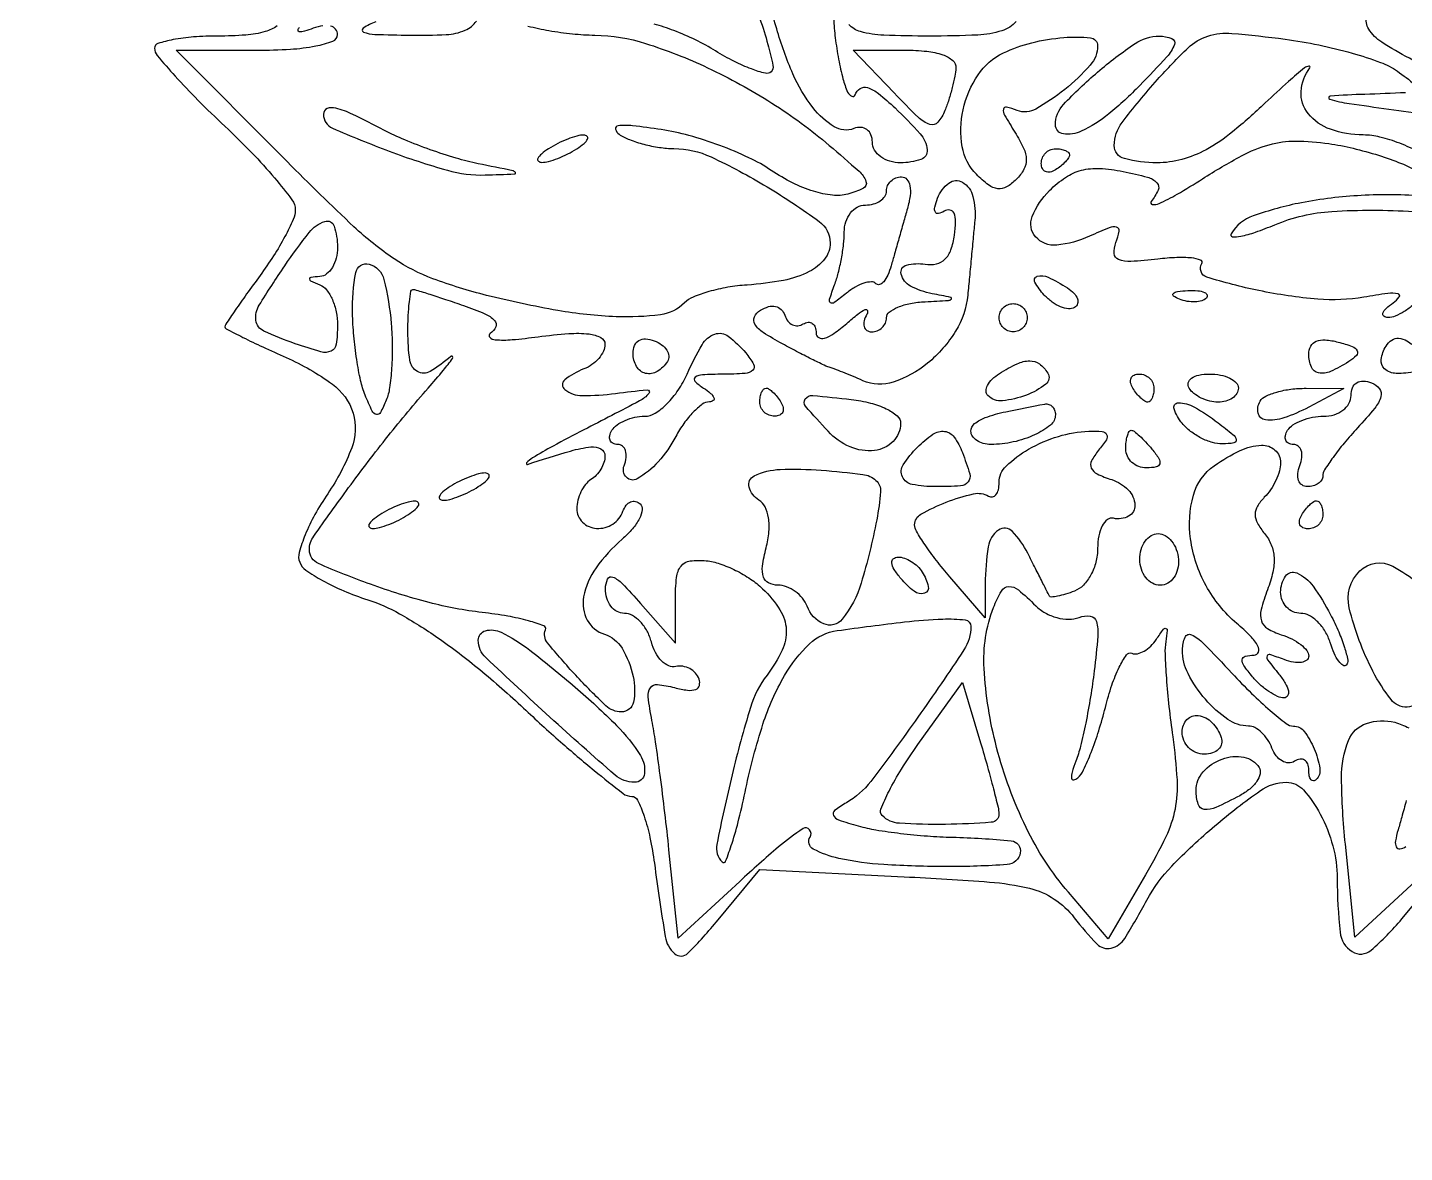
# Model space of a CAD drawing. Header units: inches. Extents: x -279 to 561, y -345 to 342.
# Drawn here: x -211.35 to -210.633, y -300.845 to -300.259 of the extents above; entities that cross this region are included whole.
import ezdxf

# ---------------------------------------------------------------- set-up
doc = ezdxf.new("R2010")
doc.units = ezdxf.units.IN
doc.header["$LTSCALE"] = 0.5
doc.header["$MEASUREMENT"] = 0

msp = doc.modelspace()

# ---------------------------------------------------------------- linework, layer by layer
for points in [[(-205.72684, -301.74723, -0.00001), (-206.54741, -301.74907, -0.000412)], [(-206.54191, -301.73765, -0.00001), (-205.72683, -301.73995, -0.41338)], [(-210.93035, -300.2546, 0.021787), (-210.92954, -300.26464, 0.015654), (-210.9278, -300.27575, 0.016119), (-210.92553, -300.28597, 0.045801), (-210.92308, -300.29283, 0.170776), (-210.92097, -300.295, 0.454473), (-210.91921, -300.29428, -0.174504), (-210.91658, -300.29095, -0.220967), (-210.91273, -300.29049, -0.090803), (-210.90701, -300.29358, -0.019273), (-210.89842, -300.30105, -0.023091), (-210.88537, -300.31449, -0.157272), (-210.88171, -300.32286, -0.349774), (-210.88495, -300.32787, -0.081476), (-210.89555, -300.32961, -0.071767), (-210.90115, -300.3288, -0.086919), (-210.9059, -300.32645, -0.100388), (-210.90907, -300.32296, -0.135114), (-210.9102, -300.31885, 0.095707), (-210.91094, -300.31503, 0.139773), (-210.91303, -300.31234, 0.145164), (-210.91615, -300.31121, 0.106251), (-210.91982, -300.31178, -0.234153), (-210.93014, -300.31082, -0.08984), (-210.94114, -300.30091, -0.061493), (-210.95156, -300.28337, -0.033992), (-210.96001, -300.25987, 0.018761), (-210.96402, -300.24753, 0.015872)], [(-211.22002, -300.25838, -0.084477), (-211.22618, -300.26132, -0.050514), (-211.23634, -300.26313, -0.018756), (-211.25087, -300.26368, 0.018053), (-211.26351, -300.26413, 0.029335), (-211.27416, -300.26553, 0.029427), (-211.28203, -300.26753, 0.326848), (-211.28384, -300.27, 0.177389), (-211.28244, -300.27382, 0.007988), (-211.27308, -300.28453, 0.012562), (-211.26124, -300.297, 0.008581), (-211.24721, -300.31059, -0.01254), (-211.23318, -300.32439, -0.017288), (-211.22134, -300.33751, -0.013975), (-211.21234, -300.34883, -0.162297), (-211.21058, -300.35412, -0.105096), (-211.21165, -300.35919, -0.018522), (-211.21596, -300.36797, -0.019348), (-211.22188, -300.37804, -0.016333), (-211.22889, -300.38822, 0.00341), (-211.23591, -300.39787, 0.005282), (-211.24183, -300.40631, 0.001856), (-211.24681, -300.41364, 0.149458), (-211.24721, -300.41494, 0.281037), (-211.24657, -300.41599, 0.002447), (-211.23784, -300.42043, 0.007505), (-211.22755, -300.4254, 0.004659), (-211.21533, -300.43094, -0.052733), (-211.19128, -300.44477, -0.163142), (-211.18053, -300.45982, -0.168167), (-211.1812, -300.47799, -0.056843), (-211.19367, -300.50177, 0.022945), (-211.20035, -300.51263, 0.029142), (-211.20543, -300.52324, 0.029667), (-211.20854, -300.53233, 0.160437), (-211.20829, -300.53747, 0.150509), (-211.20504, -300.54161, 0.025928), (-211.19646, -300.54693, 0.026197), (-211.18537, -300.5523, 0.020769), (-211.17289, -300.55695, -0.049717), (-211.1563, -300.56426, -0.023396), (-211.13643, -300.57673, -0.020736), (-211.1146, -300.5933, -0.015322), (-211.09182, -300.61333, 0.006781), (-211.07246, -300.63094, 0.010064), (-211.05499, -300.64579, 0.00561), (-211.04001, -300.65774, 0.167025), (-211.03549, -300.65929, -0.289006), (-211.03243, -300.66122, -0.029469), (-211.02906, -300.66952, -0.029624), (-211.02596, -300.68076, -0.019014), (-211.02366, -300.69409, 0.006464), (-211.01805, -300.73223, 0.172753), (-211.01319, -300.7411, 0.398315), (-211.00621, -300.74089, 0.023205), (-210.99054, -300.72359), (-210.96888, -300.6973), (-210.89375, -300.70111, -0.005489), (-210.84934, -300.70385, -0.040855), (-210.82846, -300.7071, -0.087415), (-210.81562, -300.71268, -0.082935), (-210.80519, -300.7224, 0.029273), (-210.7933, -300.73613, 0.26471), (-210.78596, -300.73825, 0.196172), (-210.7789, -300.73317, 0.016366), (-210.76733, -300.71328, -0.068529), (-210.75443, -300.69561, -0.02544), (-210.7319, -300.67453, -0.021542), (-210.70829, -300.65627, -0.155028), (-210.69474, -300.65197, -0.212278), (-210.68587, -300.65591, -0.062016), (-210.67711, -300.66845, -0.056159), (-210.67058, -300.68506, -0.064538), (-210.66832, -300.70194, 0.025049), (-210.6668, -300.73, 0.230511), (-210.66053, -300.74006, 0.329006), (-210.65067, -300.73931, 0.040965), (-210.63466, -300.72306), (-210.61349, -300.6977)], [(-211.08949, -300.25844, 0.018236), (-211.07853, -300.26077, 0.017863), (-211.06634, -300.26246, 0.020753), (-211.05465, -300.26316, -0.072132), (-211.02834, -300.26748, -0.033241), (-210.99595, -300.28015, -0.031608), (-210.96253, -300.29853, -0.03436), (-210.93266, -300.32052, -0.006436), (-210.91718, -300.334, -0.120136), (-210.91354, -300.33929, -0.384108), (-210.91492, -300.34284, -0.052947), (-210.92301, -300.3459, -0.092008), (-210.93101, -300.34648, -0.047254), (-210.94089, -300.34442, -0.041349), (-210.95177, -300.34004, -0.031842), (-210.96282, -300.33359, 0.038288), (-210.9745, -300.32695, 0.021037), (-210.98967, -300.32058, 0.02086), (-211.0057, -300.31538, 0.03119), (-211.02009, -300.31232, 0.008384), (-211.03507, -300.31035, 0.05598), (-211.04258, -300.31034, 0.441092), (-211.04386, -300.31209, 0.198176), (-211.04207, -300.31474, 0.055775), (-211.03661, -300.31756, 0.027481), (-211.02916, -300.31994, 0.026871), (-211.02106, -300.32159, 0.035232), (-211.01354, -300.32217, -0.10838), (-210.99417, -300.32655, -0.026288), (-210.96505, -300.34211, -0.021277), (-210.93789, -300.36013, -0.239647), (-210.93219, -300.37131, -0.16848), (-210.93508, -300.37969, -0.109414), (-210.94309, -300.38625, -0.070864), (-210.95649, -300.3908, -0.029802), (-210.97543, -300.3932, 0.025855), (-210.98553, -300.3944, 0.027217), (-210.99529, -300.39662, 0.028204), (-211.00343, -300.39946, 0.098771), (-211.00803, -300.40253, -0.165888), (-211.02053, -300.40867, -0.041571), (-211.04355, -300.4097, -0.03387), (-211.07397, -300.40646, -0.018081), (-211.11097, -300.39858, -0.027289), (-211.13896, -300.3899, -0.058813), (-211.15903, -300.37964, -0.041445), (-211.1801, -300.36284, -0.008111), (-211.21487, -300.32898), (-211.27251, -300.271), (-211.23055, -300.271, 0.014923), (-211.21312, -300.27048, 0.032828), (-211.19991, -300.26882, 0.04152), (-211.19097, -300.2663, 0.313137), (-211.1886, -300.26289, 0.1744), (-211.1896, -300.26011, 0.157723), (-211.19218, -300.25846, 0.104032)], [(-211.19622, -300.25827, 0.051591), (-211.2012, -300.25962, -0.020255), (-211.20574, -300.26115, -0.094399), (-211.20848, -300.26142, -0.441534), (-211.20914, -300.26055, -0.151633), (-211.20831, -300.25897, 0.366901)], [(-211.16867, -300.2562, 0.043754), (-211.17522, -300.25953, 0.615815), (-211.17503, -300.26155, 0.085733), (-211.16914, -300.26278, 0.005129), (-211.15093, -300.26321, 0.015505), (-211.13201, -300.26288, 0.086667), (-211.12216, -300.26067, 0.149661), (-211.11632, -300.25584, 0.078999)], [(-210.9688, -300.25468, -0.018919), (-210.96461, -300.26799, -0.014031), (-210.96195, -300.2789, -0.254407), (-210.96294, -300.28222, -0.264145), (-210.96593, -300.28305, -0.027623), (-210.97316, -300.28079, -0.028509), (-210.98205, -300.27687, -0.018861), (-210.99179, -300.27142, 0.023427), (-211.00231, -300.26567, 0.022106), (-211.01351, -300.26081, 0.02269), (-211.02381, -300.25739, 0.068302)], [(-210.83531, -300.256, -0.13251), (-210.84282, -300.26089, -0.067976), (-210.85537, -300.26314, -0.010544), (-210.88066, -300.26368, -0.009637), (-210.90427, -300.26322, -0.05782), (-210.91639, -300.26134, -0.142757), (-210.92251, -300.25756, -0.185597)], [(-210.62557, -300.32411, 0.031168), (-210.63574, -300.31945, 0.031742), (-210.64602, -300.31621, 0.058252), (-210.65472, -300.31512, -0.081159), (-210.67182, -300.31218, -0.142596), (-210.68344, -300.30396, -0.185367), (-210.68707, -300.29246, -0.147487), (-210.68252, -300.28016, 0.65757), (-210.68301, -300.2793, 0.140819), (-210.68534, -300.28025, 0.01715), (-210.69366, -300.2873, 0.005285), (-210.70571, -300.29848, -0.018311), (-210.72276, -300.31347, -0.045187), (-210.73654, -300.3228, -0.06007), (-210.74911, -300.32788, -0.066187), (-210.76212, -300.32961, -0.063449), (-210.77907, -300.32745, -0.343572), (-210.78435, -300.32058, -0.163164), (-210.78026, -300.30864, -0.018573), (-210.76184, -300.28634, -0.019267), (-210.74589, -300.26977, -0.115332), (-210.73566, -300.26368, -0.09801), (-210.72306, -300.26228, -0.012007), (-210.69535, -300.26528, -0.018341), (-210.67786, -300.26826, -0.018213), (-210.66059, -300.27252, -0.018405), (-210.64579, -300.27734, -0.064883), (-210.63694, -300.28196, -0.020592), (-210.62796, -300.28883, -0.493628)], [(-210.63271, -300.29316, -0.004045), (-210.65398, -300.29398, 0.010978), (-210.67198, -300.29492, 0.826258), (-210.67217, -300.29651, 0.041689), (-210.66207, -300.29879, 0.001353), (-210.62081, -300.30442, -0.058035)], [(-210.62862, -300.40346, -0.039337), (-210.63336, -300.40696, -0.042017), (-210.63805, -300.40936, -0.101137), (-210.64186, -300.41009, -0.155876), (-210.64398, -300.40938, -0.332352), (-210.64446, -300.40781, -0.124655), (-210.64283, -300.40539, -0.033004), (-210.63913, -300.40249, 0.085605), (-210.63596, -300.39942, 0.550033), (-210.63662, -300.39774, 0.082108), (-210.64194, -300.3976, 0.008356), (-210.65445, -300.39954, -0.063885), (-210.67839, -300.40057, -0.029875), (-210.70916, -300.39609, -0.025042), (-210.73616, -300.38908, -0.489282), (-210.73877, -300.38208, 0.474544), (-210.73941, -300.38022, 0.062139), (-210.74411, -300.37913, 0.037093), (-210.75182, -300.37891, 0.017938), (-210.76167, -300.3797, -0.013445), (-210.77573, -300.38096, -0.109321), (-210.78207, -300.37996, -0.292132), (-210.78436, -300.37683, -0.107208), (-210.78349, -300.37116, 0.043308), (-210.78177, -300.36518, 0.401059), (-210.78309, -300.36312, 0.157338), (-210.78692, -300.3634, 0.010424), (-210.79719, -300.36783, -0.082208), (-210.81428, -300.37244, -0.242257), (-210.82527, -300.3681, -0.285544), (-210.82701, -300.35752, -0.098402), (-210.81802, -300.34406, -0.048907), (-210.80964, -300.33719, -0.084014), (-210.80143, -300.3335, -0.077295), (-210.79198, -300.33255, -0.035888), (-210.77972, -300.3341, -0.015412), (-210.76696, -300.33706, -0.141472), (-210.76213, -300.33996, -0.301133), (-210.76149, -300.34381, -0.068191), (-210.76517, -300.34973, 0.588233), (-210.76458, -300.35125, 0.138917), (-210.76104, -300.35076, 0.028006), (-210.7516, -300.34595, 0.009419), (-210.73839, -300.33791, -0.017329), (-210.71811, -300.32601, -0.056088), (-210.70365, -300.32018, -0.068663), (-210.68991, -300.31831, -0.036061), (-210.67267, -300.3196, -0.021797), (-210.66004, -300.32203, -0.017904), (-210.6468, -300.32569, -0.018271), (-210.63487, -300.32994, -0.04486), (-210.62657, -300.33414, 0.013111)], [(-210.62272, -300.34694, 0.030474), (-210.65575, -300.3466, 0.035354), (-210.68694, -300.35039, 0.037054), (-210.71202, -300.35722, 0.170972), (-210.72355, -300.36652, 0.551655), (-210.72281, -300.36804, 0.077768), (-210.71852, -300.36784, 0.033924), (-210.71079, -300.36569, 0.014404), (-210.70075, -300.36184, -0.083509), (-210.67103, -300.3549, -0.032308), (-210.6286, -300.35499, -0.026018)], [(-210.62729, -300.70325), (-210.65908, -300.73256), (-210.66404, -300.68419, -0.021889), (-210.66605, -300.64973, -0.100278), (-210.66238, -300.63014, -0.21657), (-210.65308, -300.62132, -0.148132), (-210.63832, -300.62075, -0.062442), (-210.63107, -300.62365, -0.162097)], [(-210.63236, -300.66137, -0.002542), (-210.63471, -300.67008, -0.005632), (-210.6366, -300.6767, 0.028407), (-210.63797, -300.68246, 0.153006), (-210.63756, -300.68562, 0.336289), (-210.63574, -300.68659, 0.099287), (-210.63259, -300.68542, 0.099811)]]:
    msp.add_lwpolyline(points, format="xyb")
for points in [[(-210.61924, -300.25085, 0.039006), (-210.61872, -300.25531, 0.015565), (-210.61735, -300.26131, 0.015292), (-210.61546, -300.26771, 0.018615), (-210.61329, -300.27357, -0.025357), (-210.61045, -300.28157, -0.473009), (-210.61176, -300.28351, -0.139169), (-210.61581, -300.28276, -0.004516), (-210.63073, -300.27522, -0.024391), (-210.64509, -300.26688, -0.108113), (-210.65191, -300.25999, -0.21166), (-210.65289, -300.25344, -0.129796), (-210.6489, -300.24658, -0.141954), (-210.64125, -300.24237, -0.091374), (-210.63107, -300.24197, -0.10581), (-210.62254, -300.24512, -0.246828)], [(-210.79298, -300.2687, -0.183189), (-210.79678, -300.27872, -0.041983), (-210.81012, -300.29146, -0.04125), (-210.82519, -300.30167, -0.223552), (-210.83478, -300.30238, 0.032352), (-210.84048, -300.3006, 0.452376), (-210.84204, -300.3017, 0.159836), (-210.84138, -300.3048, 0.008199), (-210.83602, -300.31371, -0.030257), (-210.83152, -300.32199, -0.102824), (-210.83012, -300.32793, -0.13485), (-210.83136, -300.333, -0.069269), (-210.83534, -300.33827, -0.064557), (-210.84042, -300.34219, -0.165403), (-210.84491, -300.34309, -0.130713), (-210.84973, -300.34113, -0.034349), (-210.85607, -300.3356, -0.156169), (-210.86347, -300.32122, -0.09629), (-210.86297, -300.30204, -0.093128), (-210.8552, -300.28387, -0.133549), (-210.84206, -300.27245, -0.051783), (-210.82729, -300.26712, -0.041721), (-210.81061, -300.26443, -0.043035), (-210.79674, -300.26456, -0.386448)], [(-210.771, -300.28932, -0.029078), (-210.78715, -300.30414, -0.061946), (-210.80147, -300.31315, -0.14342), (-210.81083, -300.31458, -0.375911), (-210.81496, -300.30987, -0.191996), (-210.81071, -300.29921, -0.026326), (-210.79302, -300.28241, -0.027953), (-210.7735, -300.26755, -0.149853), (-210.76087, -300.26368, -0.094719), (-210.75441, -300.26491, -0.413811), (-210.75302, -300.26813, -0.091791), (-210.75697, -300.27444, -0.006816)], [(-210.86676, -300.28016, -0.034321), (-210.86731, -300.28459, -0.014205), (-210.86864, -300.29048, -0.013976), (-210.87043, -300.29673, -0.017504), (-210.87245, -300.30242, -0.083711), (-210.87614, -300.30854, -0.307519), (-210.88029, -300.30966, -0.109439), (-210.88627, -300.30599, -0.009509), (-210.89894, -300.29326), (-210.92027, -300.271), (-210.89326, -300.271, -0.025241), (-210.88187, -300.27158, -0.058019), (-210.87351, -300.27342, -0.093016), (-210.8684, -300.27633, -0.234991)], [(-211.19592, -300.30433, 0.298365), (-211.19116, -300.3116, 0.01302), (-211.16164, -300.32356, 0.020574), (-211.13144, -300.3335, 0.077055), (-211.11167, -300.33593, 0.001394), (-211.09643, -300.33542, 0.576962), (-211.09602, -300.33466, 0.205156), (-211.09734, -300.33374, 0.000822), (-211.11534, -300.33008, -0.022467), (-211.12685, -300.32721, -0.013253), (-211.14033, -300.32281, -0.013245), (-211.15359, -300.31769, -0.022043), (-211.16442, -300.31261, 0.007879), (-211.18071, -300.30439, 0.048692), (-211.18949, -300.30114, 0.16275), (-211.19398, -300.30143, 0.304529)], [(-211.0787, -300.32229, 0.027796), (-211.08247, -300.32503, 0.102785), (-211.08431, -300.3273, 0.335455), (-211.08407, -300.32872, 0.190341), (-211.08237, -300.32939, 0.067616), (-211.0788, -300.3289, 0.024967), (-211.07397, -300.3273, 0.024204), (-211.0688, -300.325, 0.026766), (-211.06405, -300.32229, 0.027796), (-211.06029, -300.31954, 0.102785), (-211.05844, -300.31727, 0.335455), (-211.05869, -300.31586, 0.190341), (-211.06039, -300.31518, 0.067616), (-211.06396, -300.31567, 0.024967), (-211.06879, -300.31727, 0.024204), (-211.07396, -300.31957, 0.026766)], [(-210.80763, -300.32552, -0.151918), (-210.80811, -300.32706, -0.038439), (-210.80978, -300.32913, -0.035638), (-210.81215, -300.3313, -0.029505), (-210.81496, -300.33327, -0.082592), (-210.81776, -300.33442, -0.161196), (-210.82013, -300.33419, -0.182303), (-210.82171, -300.33264, -0.108972), (-210.82229, -300.33004, -0.093332), (-210.82173, -300.32708, -0.09642), (-210.82013, -300.32456, -0.099167), (-210.81775, -300.32288, -0.105053), (-210.81496, -300.32229, -0.042167), (-210.81215, -300.32252, -0.061769), (-210.80978, -300.32323, -0.081139), (-210.80818, -300.32428, -0.210953)], [(-210.89197, -300.35342, 0.000429), (-210.89406, -300.36071, 0.000293), (-210.89642, -300.36899, 0.000295), (-210.89869, -300.37698, 0.000596), (-210.90046, -300.38328, -0.035489), (-210.9022, -300.38812, -0.073427), (-210.90433, -300.3915, -0.136171), (-210.90648, -300.39295, -0.283854), (-210.90836, -300.3925, 0.209117), (-210.91076, -300.39156, 0.06816), (-210.91459, -300.39224, 0.054286), (-210.91913, -300.39427, 0.038396), (-210.92372, -300.39744, -0.01042), (-210.93006, -300.40237, -0.323567), (-210.93194, -300.4024, -0.330167), (-210.93253, -300.40063, -0.010639), (-210.92989, -300.39312, 0.027598), (-210.92796, -300.38696, 0.016827), (-210.92633, -300.37951, 0.016846), (-210.92522, -300.372, 0.028475), (-210.92485, -300.36564, -0.076657), (-210.92403, -300.36027, -0.089645), (-210.92162, -300.35572, -0.100761), (-210.91805, -300.35267, -0.127041), (-210.91386, -300.35159, 0.064853), (-210.90966, -300.35104, 0.082425), (-210.9061, -300.34944, 0.098894), (-210.90372, -300.34706, 0.148195), (-210.90287, -300.34426, -0.105903), (-210.90228, -300.34147, -0.09931), (-210.90058, -300.33909, -0.096189), (-210.89804, -300.3375, -0.092573), (-210.89505, -300.33694, -0.219762), (-210.89231, -300.33821, -0.13091), (-210.89073, -300.34152, -0.079156), (-210.89058, -300.34676, -0.037205)], [(-210.85692, -300.35966, 0.000038), (-210.8577, -300.3679, 0.000019), (-210.85868, -300.3783, 0.000019), (-210.85969, -300.38904, 0.000029), (-210.86058, -300.39844, -0.115395), (-210.86688, -300.4172, -0.083323), (-210.88147, -300.43385, -0.091023), (-210.89936, -300.44369, -0.185697), (-210.91512, -300.44297, 0.00395), (-210.92052, -300.44066, 0.004674), (-210.92566, -300.43856, 0.004094), (-210.93002, -300.43687, 0.029405), (-210.93218, -300.43619, -0.051076), (-210.93453, -300.43535, -0.003372), (-210.94099, -300.43218, -0.004853), (-210.94865, -300.42828, -0.003606), (-210.95704, -300.42382, -0.019176), (-210.96699, -300.41793, -0.105413), (-210.97139, -300.41356, -0.263312), (-210.97163, -300.40983, -0.142346), (-210.96846, -300.40632, -0.06744), (-210.96428, -300.40446, -0.122871), (-210.96057, -300.40431, -0.147545), (-210.95768, -300.40588, -0.115075), (-210.9558, -300.40895, 0.086233), (-210.95418, -300.41194, 0.116487), (-210.95179, -300.41386, 0.129238), (-210.94898, -300.41438, 0.120726), (-210.94621, -300.41348, -0.111532), (-210.94366, -300.4126, -0.183584), (-210.94147, -300.41316, -0.159152), (-210.94001, -300.41514, -0.080804), (-210.93951, -300.41823, 0.266275), (-210.93815, -300.42059, 0.212586), (-210.93519, -300.42092, 0.078871), (-210.9302, -300.41842, 0.024297), (-210.92359, -300.41317, -0.013734), (-210.91776, -300.40833, -0.059687), (-210.91393, -300.406, -0.458447), (-210.9128, -300.40652, -0.204561), (-210.91304, -300.40837, 0.064701), (-210.91452, -300.41188, 0.132611), (-210.91454, -300.41484, 0.185797), (-210.91314, -300.41678, 0.145845), (-210.91063, -300.41753, 0.093332), (-210.90767, -300.41697, 0.09642), (-210.90515, -300.41537, 0.099167), (-210.90347, -300.413, 0.105053), (-210.90287, -300.4102, -0.233768), (-210.90145, -300.40732, -0.065198), (-210.89696, -300.40473, -0.051217), (-210.89044, -300.40279, -0.034421), (-210.88273, -300.40188, 0.002047), (-210.87063, -300.40123, 0.200802), (-210.86912, -300.40049, 0.574721), (-210.8694, -300.39964, 0.00362), (-210.87906, -300.3977, -0.072929), (-210.89034, -300.39377, -0.216881), (-210.89525, -300.38747, -0.409594), (-210.89245, -300.38282, -0.104674), (-210.88273, -300.38241, 0.097554), (-210.87693, -300.38224, 0.140587), (-210.87245, -300.37979, 0.112884), (-210.86931, -300.37483, 0.049859), (-210.86746, -300.36726, 0.029162), (-210.86687, -300.36017, 0.108982), (-210.86773, -300.3558, 0.259739), (-210.86984, -300.35419, 0.176196), (-210.87287, -300.35482, -0.082332), (-210.87582, -300.35603, -0.347063), (-210.87744, -300.35527, -0.17691), (-210.87772, -300.3527, -0.031404), (-210.87625, -300.348, -0.136809), (-210.87041, -300.34013, -0.310253), (-210.86336, -300.33971, -0.198103), (-210.85787, -300.34714, -0.085232)], [(-211.1886, -300.37357, -0.060192), (-211.18928, -300.37922, -0.075361), (-211.19129, -300.38409, -0.090607), (-211.19426, -300.38746, -0.152397), (-211.19776, -300.3888, 0.011437), (-211.20254, -300.38921, 0.382689), (-211.20325, -300.39, 0.295955), (-211.20259, -300.39102, 0.009076), (-211.19776, -300.39307, -0.134381), (-211.19425, -300.39575, -0.060588), (-211.19129, -300.40077, -0.053718), (-211.18928, -300.40719, -0.049094), (-211.1886, -300.41409, -0.033256), (-211.18926, -300.42405, -0.261646), (-211.19194, -300.42761, -0.174647), (-211.19724, -300.42798, -0.014501), (-211.21058, -300.42376, -0.024248), (-211.22691, -300.41716, -0.256309), (-211.23104, -300.41157, -0.174113), (-211.22936, -300.40368, -0.010734), (-211.21607, -300.38323, -0.017913), (-211.20331, -300.36585, -0.141762), (-211.19526, -300.36011, -0.420961), (-211.19035, -300.36254, -0.078956)], [(-211.16064, -300.41337, -0.018969), (-211.16011, -300.42485, -0.018391), (-211.16045, -300.43646, -0.018658), (-211.1615, -300.44663, -0.062194), (-211.16325, -300.4531, -0.022464), (-211.16627, -300.4596, -0.343953), (-211.16838, -300.46057, -0.228313), (-211.17056, -300.4588, -0.012445), (-211.17422, -300.4505, -0.043783), (-211.17657, -300.44295, -0.015812), (-211.17862, -300.4319, -0.015543), (-211.18012, -300.41959, -0.01784), (-211.18076, -300.40776, -0.048691), (-211.17909, -300.38669, -0.442516), (-211.17215, -300.38232, -0.270564), (-211.16443, -300.39028, -0.039595)], [(-210.80868, -300.39474, -0.055855), (-210.80533, -300.39743, -0.10922), (-210.80351, -300.40031, -0.166991), (-210.80346, -300.40289, -0.179665), (-210.80502, -300.40485, -0.162263), (-210.80812, -300.40556, -0.072431), (-210.81223, -300.40454, -0.060595), (-210.81666, -300.40207, -0.048917), (-210.82074, -300.39844, -0.057917), (-210.82565, -300.39172, -0.479348), (-210.82444, -300.38867, -0.189502), (-210.8188, -300.38911, -0.028298)], [(-211.12305, -300.40384, -0.01722), (-211.11195, -300.40814, -0.101659), (-211.10685, -300.41168, -0.299647), (-211.10624, -300.41502, -0.150657), (-211.10914, -300.41844, 0.476548), (-211.10935, -300.42038, 0.183292), (-211.10649, -300.4217, 0.03861), (-211.09766, -300.42162, 0.011394), (-211.0842, -300.42014, -0.013979), (-211.0682, -300.41848, -0.047182), (-211.0577, -300.41867, -0.091186), (-211.05156, -300.42053, -0.280596), (-211.0494, -300.42409, -0.11217), (-211.05021, -300.42767, -0.06605), (-211.05263, -300.43137, -0.0609), (-211.05619, -300.43461, -0.062697), (-211.06039, -300.43686, 0.077587), (-211.07035, -300.44258, 0.485483), (-211.07031, -300.44763, 0.165854), (-211.06123, -300.45073, 0.03308), (-211.0439, -300.44959, -0.010545), (-211.02745, -300.44775, -0.675078), (-211.02648, -300.44964, -0.093616), (-211.03137, -300.4535, -0.00176), (-211.06039, -300.46859, 0.004653), (-211.07636, -300.47701, 0.013661), (-211.08713, -300.4832, 0.071251), (-211.0902, -300.48574, 0.768023), (-211.08969, -300.48652, -0.005685), (-211.06729, -300.47958, -0.045434), (-211.0567, -300.47746, -0.156181), (-211.05154, -300.47851, -0.270995), (-211.0494, -300.48218, -0.081302), (-211.04994, -300.48548, -0.05344), (-211.05155, -300.48898, -0.052352), (-211.05392, -300.49215, -0.067591), (-211.05673, -300.49445, 0.08825), (-211.05953, -300.49696, 0.053305), (-211.0619, -300.50075, 0.051278), (-211.06351, -300.50516, 0.061875), (-211.06405, -300.50954, 0.202234), (-211.06107, -300.51661, 0.180539), (-211.05374, -300.51985, 0.158943), (-211.04534, -300.51764, 0.165343), (-211.04002, -300.51094, -0.076462), (-211.03835, -300.50783, -0.130133), (-211.03604, -300.50603, -0.159157), (-211.03348, -300.5058, -0.131588), (-211.03105, -300.50709, -0.245801), (-211.02999, -300.51009, -0.082415), (-211.03144, -300.51466, -0.059403), (-211.03505, -300.52004, -0.037264), (-211.0404, -300.52541, 0.059398), (-211.05405, -300.54037, 0.109255), (-211.06049, -300.55546, 0.170906), (-211.05863, -300.56753, 0.195456), (-211.04971, -300.57494, -0.183348), (-211.04052, -300.58222, -0.080429), (-211.03471, -300.59687, -0.103799), (-211.03457, -300.61023, -0.357731), (-211.0408, -300.61534, -0.191187), (-211.0489, -300.61212, -0.017124), (-211.0646, -300.59628, -0.015005), (-211.07933, -300.57937, -0.277047), (-211.08033, -300.57262, 0.425727), (-211.08125, -300.57049, 0.021973), (-211.08917, -300.56794, 0.023873), (-211.10001, -300.56552, 0.013643), (-211.11329, -300.56359, -0.034194), (-211.14092, -300.5584, -0.023455), (-211.17139, -300.54894, -0.01527), (-211.19854, -300.53815, -0.298917), (-211.20325, -300.53097, -0.154929), (-211.201, -300.52389, -0.004714), (-211.1828, -300.49863, -0.009868), (-211.16224, -300.47176, -0.01116), (-211.14143, -300.44683, 0.005092), (-211.13345, -300.4375, 0.019169), (-211.12873, -300.43141, 0.34131), (-211.12877, -300.43042, 0.419353), (-211.12964, -300.43035, -0.043347), (-211.14046, -300.43816, -0.271498), (-211.14701, -300.43822, -0.2327), (-211.15097, -300.43234, -0.033755), (-211.15197, -300.41753, -0.010974), (-211.15178, -300.4091, -0.018127), (-211.15121, -300.402, -0.01245), (-211.15042, -300.39641, -0.366332), (-211.1494, -300.39555, -0.073962), (-211.14761, -300.39581, -0.002372), (-211.1406, -300.39798, -0.004532), (-211.13235, -300.40066, -0.003126)], [(-210.73635, -300.39997, -0.126455), (-210.73875, -300.40139, -0.060344), (-210.74231, -300.40197, -0.05415), (-210.74639, -300.4017, -0.051402), (-210.7504, -300.40055, -0.054073), (-210.75345, -300.39893, -0.470617), (-210.75358, -300.39759, -0.168741), (-210.75144, -300.39656, -0.018894), (-210.74597, -300.39613, -0.028489), (-210.74087, -300.39621, -0.077125), (-210.73735, -300.39702, -0.208169), (-210.73602, -300.39837, -0.296942)], [(-210.82961, -300.4102, -0.099038), (-210.83017, -300.413, -0.097945), (-210.83176, -300.41537, -0.097945), (-210.83414, -300.41697, -0.099038), (-210.83694, -300.41753, -0.099038), (-210.83973, -300.41697, -0.097945), (-210.84211, -300.41537, -0.097945), (-210.8437, -300.413, -0.099038), (-210.84426, -300.4102, -0.099038), (-210.8437, -300.4074, -0.097945), (-210.84211, -300.40503, -0.097945), (-210.83973, -300.40343, -0.099038), (-210.83694, -300.40287, -0.099038), (-210.83414, -300.40343, -0.097945), (-210.83176, -300.40503, -0.097945), (-210.83017, -300.4074, -0.099038)], [(-210.97614, -300.42852, -0.043559), (-210.97202, -300.43446, -0.348035), (-210.97249, -300.43753, -0.173942), (-210.97646, -300.43923, -0.013874), (-210.98806, -300.43962, 0.01104), (-210.99869, -300.43991, 0.144203), (-211.00238, -300.4412, 0.467227), (-211.00254, -300.44331, 0.049329), (-210.99812, -300.44683, -0.0308), (-210.99439, -300.44958, -0.118452), (-210.99268, -300.45188, -0.341961), (-210.99307, -300.45336, -0.161621), (-210.99505, -300.45405, 0.155808), (-210.99874, -300.45528, 0.04196), (-211.00346, -300.45939, 0.03826), (-211.00831, -300.46522, 0.031577), (-211.01256, -300.47209, -0.058545), (-211.02169, -300.48519, -0.0835), (-211.0327, -300.49407, -0.344196), (-211.03826, -300.49323, -0.288498), (-211.03946, -300.48721, 0.059261), (-211.03838, -300.48297, 0.104786), (-211.03867, -300.47939, 0.149566), (-211.04022, -300.47704, 0.173963), (-211.04274, -300.47614, -0.113538), (-211.04524, -300.47556, -0.184509), (-211.04672, -300.47398, -0.157566), (-211.0469, -300.47161, -0.079467), (-211.04574, -300.46881, -0.100626), (-211.0431, -300.466, -0.052122), (-211.03889, -300.46364, -0.048824), (-211.03387, -300.46203, -0.053208), (-211.02878, -300.46148, 0.140509), (-211.02331, -300.45992, 0.055783), (-211.01714, -300.45503, 0.049396), (-211.01126, -300.44791, 0.043871), (-211.00662, -300.43951, -0.027701), (-210.99883, -300.42425, -0.176101), (-210.99225, -300.41877, -0.253955), (-210.9852, -300.41984, -0.057394)], [(-211.01691, -300.43295, -0.117169), (-211.02217, -300.43819, -0.198008), (-211.02822, -300.43917, -0.21), (-211.03295, -300.43561, -0.128597), (-211.03475, -300.42875, -0.094172), (-211.03397, -300.42466, -0.165347), (-211.03177, -300.42206, -0.151817), (-211.02828, -300.42121, -0.076022), (-211.0238, -300.42219, -0.064087), (-211.01991, -300.42428, -0.094924), (-211.01726, -300.42708, -0.122111), (-211.01623, -300.43012, -0.160704)], [(-210.66232, -300.43308, -0.035799), (-210.67176, -300.43816, -0.152827), (-210.67804, -300.43891, -0.253517), (-210.68175, -300.4359, -0.098536), (-210.68309, -300.4292, -0.122534), (-210.68205, -300.42503, -0.174563), (-210.67925, -300.42249, -0.118851), (-210.67452, -300.42175, -0.043627), (-210.66781, -300.42289, -0.021889), (-210.66049, -300.42515, -0.185328), (-210.65793, -300.42736, -0.331312), (-210.65829, -300.42986, -0.055202)], [(-210.62757, -300.43832, -0.052863), (-210.63756, -300.43919, -0.176393), (-210.6436, -300.43687, -0.255493), (-210.64542, -300.43195, -0.102076), (-210.64287, -300.42498, -0.104642), (-210.63986, -300.42183, -0.171997), (-210.63634, -300.4209, -0.116848), (-210.63198, -300.42231, -0.03643), (-210.62635, -300.42633, -0.013835), (-210.61977, -300.43209, -0.235521), (-210.61879, -300.4347, -0.307156), (-210.62038, -300.4366, -0.021049)], [(-210.81895, -300.43898, -0.382102), (-210.81999, -300.44481, -0.075817), (-210.83005, -300.45048, -0.064249), (-210.84253, -300.45344, -0.226378), (-210.8501, -300.45077, -0.20382), (-210.85104, -300.44842, -0.116413), (-210.85027, -300.44542, -0.081383), (-210.84783, -300.44218, -0.049949), (-210.84405, -300.43922, -0.030478), (-210.83484, -300.43415, -0.108531), (-210.82832, -300.43265, -0.162391), (-210.82328, -300.43428, -0.096017)], [(-210.76368, -300.44683, -0.042167), (-210.76391, -300.44964, -0.061769), (-210.76462, -300.45201, -0.081139), (-210.76567, -300.45361, -0.210953), (-210.76691, -300.45416, -0.151918), (-210.76845, -300.45368, -0.038439), (-210.77052, -300.45201, -0.035638), (-210.77269, -300.44964, -0.029505), (-210.77466, -300.44683, -0.082592), (-210.77581, -300.44403, -0.161196), (-210.77558, -300.44166, -0.182303), (-210.77403, -300.44008, -0.108972), (-210.77143, -300.43951, -0.093332), (-210.76847, -300.44006, -0.09642), (-210.76595, -300.44166, -0.099167), (-210.76427, -300.44404, -0.105053)], [(-210.71972, -300.44683, -0.142666), (-210.72053, -300.44963, -0.09965), (-210.72282, -300.45201, -0.08433), (-210.72624, -300.45361, -0.067639), (-210.73027, -300.45416, -0.061875), (-210.73465, -300.45361, -0.051278), (-210.73906, -300.45201, -0.053305), (-210.74285, -300.44964, -0.08825), (-210.74536, -300.44683, -0.202618), (-210.74579, -300.44406, -0.181468), (-210.74413, -300.44166, -0.104212), (-210.74026, -300.44003, -0.047867), (-210.7348, -300.43951, -0.0466), (-210.72903, -300.44004, -0.066561), (-210.72415, -300.44166, -0.086673), (-210.72086, -300.44403, -0.195654)], [(-210.65776, -300.46757, 0.013246), (-210.66465, -300.47541, 0.017584), (-210.67047, -300.48291, 0.014998), (-210.67484, -300.48937, 0.142037), (-210.67576, -300.49255, -0.144095), (-210.67639, -300.49467, -0.099472), (-210.67814, -300.49648, -0.083838), (-210.68077, -300.4977, -0.066901), (-210.68387, -300.49812, -0.158089), (-210.68661, -300.49723, -0.151946), (-210.68836, -300.49489, -0.112257), (-210.68878, -300.49133, -0.06502), (-210.68776, -300.48713, 0.059765), (-210.6867, -300.48292, 0.105471), (-210.687, -300.47937, 0.149855), (-210.68856, -300.47703, 0.172457), (-210.69107, -300.47614, -0.113538), (-210.69358, -300.47556, -0.184509), (-210.69506, -300.47398, -0.157566), (-210.69524, -300.47161, -0.079467), (-210.69408, -300.46881, -0.111412), (-210.69132, -300.466, -0.050262), (-210.6867, -300.46364, -0.046318), (-210.6811, -300.46203, -0.046881), (-210.67533, -300.46148, 0.074056), (-210.66989, -300.46068, 0.08824), (-210.66528, -300.45832, 0.100624), (-210.6622, -300.45483, 0.131225), (-210.66111, -300.45072, -0.094562), (-210.66034, -300.44669, -0.160216), (-210.65816, -300.44407, -0.151066), (-210.65474, -300.44317, -0.081402), (-210.65044, -300.44406, -0.136716), (-210.64627, -300.44715, -0.245521), (-210.64553, -300.45124, -0.096583), (-210.64879, -300.45729, -0.015099)], [(-210.95782, -300.45416, -0.082592), (-210.95667, -300.45696, -0.161196), (-210.9569, -300.45933, -0.182303), (-210.95845, -300.46091, -0.108972), (-210.96105, -300.46148, -0.093332), (-210.96401, -300.46093, -0.09642), (-210.96653, -300.45933, -0.099167), (-210.96822, -300.45695, -0.105053), (-210.96881, -300.45416, -0.042167), (-210.96857, -300.45135, -0.061769), (-210.96786, -300.44898, -0.081139), (-210.96682, -300.44738, -0.210953), (-210.96558, -300.44683, -0.151918), (-210.96404, -300.44731, -0.038439), (-210.96197, -300.44898, -0.035638), (-210.95979, -300.45135, -0.029505)], [(-210.89555, -300.46517, -0.196644), (-210.89942, -300.47462, -0.172867), (-210.90907, -300.47931, -0.130156), (-210.92185, -300.47738, -0.103489), (-210.93329, -300.46931, -0.009629), (-210.94499, -300.45625, -0.348909), (-210.94514, -300.45247, -0.263079), (-210.94123, -300.4507, -0.006679), (-210.92119, -300.45277, -0.033021), (-210.91121, -300.45461, -0.050567), (-210.90296, -300.45761, -0.064375), (-210.89733, -300.46129, -0.21924)], [(-210.68309, -300.45675, -0.038926), (-210.69603, -300.46236, -0.113765), (-210.70564, -300.46337, -0.317558), (-210.70947, -300.4599, -0.195632), (-210.70842, -300.45365, -0.145865), (-210.70547, -300.45103, -0.04112), (-210.69965, -300.44887, -0.037716), (-210.69234, -300.4474, -0.032048), (-210.68449, -300.44694), (-210.66477, -300.44705)], [(-210.81496, -300.4607, -0.227609), (-210.81753, -300.46606, -0.061223), (-210.82579, -300.47116, -0.053927), (-210.83689, -300.47488, -0.053934), (-210.84853, -300.47614, -0.063773), (-210.8525, -300.47563, -0.081652), (-210.85586, -300.47413, -0.098539), (-210.85812, -300.47192, -0.150439), (-210.85892, -300.46932, -0.225941), (-210.85702, -300.46534, -0.082463), (-210.85146, -300.46218, -0.036825), (-210.84083, -300.45913, -0.006499), (-210.82045, -300.45516, -0.121339), (-210.81836, -300.45529, -0.122242), (-210.81657, -300.45637, -0.110407), (-210.81538, -300.45828, -0.085462)], [(-210.73028, -300.46491, -0.009873), (-210.72253, -300.47102, -0.171056), (-210.72089, -300.47372, -0.429216), (-210.72204, -300.47538, -0.033911), (-210.72798, -300.4759, -0.077508), (-210.73321, -300.47519, -0.045691), (-210.73908, -300.47284, -0.04444), (-210.74465, -300.46934, -0.057041), (-210.74902, -300.46515, -0.091534), (-210.75321, -300.45766, -0.509847), (-210.75097, -300.4545, -0.135549), (-210.74264, -300.45669, -0.030279)], [(-210.86336, -300.4804, -0.01879), (-210.85957, -300.49151, -0.243506), (-210.86036, -300.49567, -0.215174), (-210.8643, -300.49774, -0.014714), (-210.87723, -300.49812, -0.046109), (-210.88946, -300.49699, -0.24255), (-210.89462, -300.49298, -0.259441), (-210.89416, -300.48669, -0.051217), (-210.88676, -300.4776, -0.044922), (-210.8787, -300.47088, -0.183219), (-210.87262, -300.46937, -0.212901), (-210.86766, -300.47234, -0.061655)], [(-210.79247, -300.47918, 0.051906), (-210.79614, -300.48468, 0.230431), (-210.79627, -300.48846, 0.18119), (-210.79327, -300.49149, 0.031475), (-210.78564, -300.49446, -0.121945), (-210.77704, -300.49973, -0.185462), (-210.77358, -300.50766, -0.285317), (-210.77684, -300.51347, -0.182564), (-210.78474, -300.5146, 0.220447), (-210.78788, -300.51529, 0.109976), (-210.79056, -300.51846, 0.075419), (-210.79238, -300.52372, 0.04561), (-210.79298, -300.5303, -0.063435), (-210.79388, -300.53735, -0.061175), (-210.79652, -300.54404, -0.066168), (-210.80041, -300.54938, -0.111029), (-210.80502, -300.55245, -0.016306), (-210.80971, -300.55408, -0.025905), (-210.81382, -300.55513, -0.023578), (-210.81707, -300.55562, -0.309627), (-210.81808, -300.55507, -0.001338), (-210.81881, -300.55363, -0.000041), (-210.82181, -300.54769, -0.000081), (-210.82534, -300.54069, -0.000056), (-210.82934, -300.53278, 0.074342), (-210.83741, -300.52135, 0.373751), (-210.8446, -300.52069, 0.201296), (-210.84994, -300.5294, 0.036558), (-210.85148, -300.54871), (-210.85159, -300.56633), (-210.8699, -300.54504, -0.012297), (-210.87691, -300.53647, -0.016336), (-210.88283, -300.52833, -0.013651), (-210.88729, -300.52134, -0.135722), (-210.88821, -300.51803, -0.272099), (-210.88493, -300.51242, -0.034707), (-210.87176, -300.50621, -0.036212), (-210.85761, -300.50186, -0.191874), (-210.84976, -300.50307, 0.182191), (-210.84768, -300.50343, 0.18228), (-210.84588, -300.50233, 0.112585), (-210.84466, -300.49972, 0.053158), (-210.84426, -300.496, -0.204539), (-210.84059, -300.4874, -0.061151), (-210.82891, -300.47867, -0.055794), (-210.81339, -300.47196, -0.065191), (-210.79758, -300.46931, -0.026622), (-210.79065, -300.46943, -0.261509), (-210.7883, -300.47097, -0.270765), (-210.78844, -300.47374, -0.028099)], [(-210.76469, -300.47858, -0.02929), (-210.7611, -300.48345, -0.21616), (-210.76068, -300.48624, -0.284908), (-210.76249, -300.48789, -0.046192), (-210.76745, -300.48835, -0.088623), (-210.77161, -300.48761, -0.094873), (-210.77513, -300.48548, -0.099964), (-210.77749, -300.48231, -0.110531), (-210.77833, -300.47858, -0.02678), (-210.77813, -300.47484, -0.042237), (-210.77752, -300.47168, -0.051723), (-210.77663, -300.46946, -0.278952), (-210.77556, -300.46881, -0.165873), (-210.77405, -300.46933, -0.018608), (-210.77123, -300.47168, -0.020979), (-210.768, -300.47484, -0.015561)], [(-210.69774, -300.48566, -0.071364), (-210.69835, -300.48992, -0.038828), (-210.70023, -300.49488, -0.037746), (-210.70297, -300.49972, -0.048608), (-210.70622, -300.50367, 0.061193), (-210.70984, -300.5083, 0.138187), (-210.711, -300.51256, 0.125527), (-210.70981, -300.51708, 0.046256), (-210.70606, -300.52256, -0.078988), (-210.7026, -300.5284, -0.081855), (-210.70117, -300.53496, -0.067939), (-210.70182, -300.54262, -0.035695), (-210.70458, -300.55178, 0.026615), (-210.70788, -300.56207, 0.139546), (-210.70776, -300.56796, 0.187701), (-210.70461, -300.57194, 0.055953), (-210.69741, -300.57515, -0.039255), (-210.69193, -300.57737, -0.049323), (-210.68729, -300.5803, -0.057643), (-210.6841, -300.58344, -0.171418), (-210.68309, -300.58629, -0.233678), (-210.68413, -300.58841, -0.129021), (-210.68685, -300.58955, -0.080722), (-210.69099, -300.58946, -0.043951), (-210.69591, -300.58809, 0.011274), (-210.70331, -300.58551, 0.403289), (-210.7048, -300.58623, 0.256824), (-210.70449, -300.58829, 0.007057), (-210.69867, -300.59565, -0.034202), (-210.69532, -300.6004, -0.082401), (-210.69372, -300.60438, -0.181339), (-210.69408, -300.60691, -0.274202), (-210.69594, -300.60801, -0.108636), (-210.69939, -300.60725, -0.039072), (-210.7038, -300.60478, -0.036518), (-210.70836, -300.60123, -0.035768), (-210.71239, -300.59702, -0.018723), (-210.7169, -300.59116, -0.176988), (-210.71772, -300.58815, -0.323923), (-210.71621, -300.58639, -0.052226), (-210.71146, -300.58577, 0.310237), (-210.70928, -300.58419, 0.214593), (-210.70954, -300.58106, 0.069363), (-210.71342, -300.57588, 0.021706), (-210.72055, -300.56928, -0.09248), (-210.73655, -300.54964, -0.089597), (-210.74462, -300.52534, -0.103369), (-210.74316, -300.50263, -0.174109), (-210.73227, -300.48721, -0.04116), (-210.7188, -300.47934, -0.10075), (-210.70772, -300.47657, -0.195854), (-210.70069, -300.47907, -0.213664)], [(-211.12999, -300.49812, 0.027796), (-211.13376, -300.50086, 0.102785), (-211.1356, -300.50313, 0.335455), (-211.13535, -300.50455, 0.190341), (-211.13365, -300.50522, 0.067616), (-211.13008, -300.50473, 0.024967), (-211.12525, -300.50313, 0.024204), (-211.12008, -300.50083, 0.026766), (-211.11534, -300.49812, 0.027796), (-211.11157, -300.49537, 0.102785), (-211.10973, -300.4931, 0.335455), (-211.10997, -300.49169, 0.190341), (-211.11167, -300.49101, 0.067616), (-211.11524, -300.4915, 0.024967), (-211.12008, -300.4931, 0.024204), (-211.12524, -300.4954, 0.026766)], [(-210.90795, -300.51531, -0.025687), (-210.91606, -300.54833, -0.096528), (-210.92595, -300.56712, -0.340276), (-210.93557, -300.56945, -0.199129), (-210.94418, -300.56039, 0.079565), (-210.94662, -300.55619, 0.065427), (-210.95039, -300.55263, 0.066633), (-210.95488, -300.55022, 0.090073), (-210.9594, -300.5494, -0.116423), (-210.96427, -300.54825, -0.203359), (-210.96692, -300.54514, -0.112245), (-210.96739, -300.53945, -0.025879), (-210.96552, -300.52995, 0.03792), (-210.96407, -300.52152, 0.061703), (-210.96428, -300.51428, 0.078675), (-210.96607, -300.50868, 0.138619), (-210.96932, -300.50512, -0.19117), (-210.97439, -300.49831, -0.361132), (-210.97171, -300.49248, -0.101996), (-210.95825, -300.48914, -0.029762), (-210.9368, -300.48957, -0.010351), (-210.91521, -300.49173, -0.153131), (-210.90836, -300.49483, -0.234674), (-210.90598, -300.50076, -0.027403)], [(-211.16662, -300.51277, 0.027796), (-211.17039, -300.51551, 0.102785), (-211.17223, -300.51778, 0.335455), (-211.17198, -300.5192, 0.190341), (-211.17028, -300.51987, 0.067616), (-211.16671, -300.51939, 0.024967), (-211.16188, -300.51778, 0.024204), (-211.15671, -300.51549, 0.026766), (-211.15197, -300.51277, 0.027796), (-211.1482, -300.51003, 0.102785), (-211.14636, -300.50775, 0.335455), (-211.1466, -300.50634, 0.190341), (-211.1483, -300.50567, 0.067616), (-211.15187, -300.50615, 0.024967), (-211.15671, -300.50775, 0.024204), (-211.16187, -300.51005, 0.026766)], [(-210.67576, -300.51277, -0.105053), (-210.67635, -300.51556, -0.099167), (-210.67804, -300.51794, -0.09642), (-210.68056, -300.51954, -0.093332), (-210.68352, -300.52009, -0.108972), (-210.68612, -300.51952, -0.182303), (-210.68767, -300.51794, -0.161196), (-210.6879, -300.51557, -0.082592), (-210.68675, -300.51277, -0.029505), (-210.68478, -300.50996, -0.035638), (-210.6826, -300.50759, -0.038439), (-210.68053, -300.50592, -0.151918), (-210.67899, -300.50544, -0.210953), (-210.67776, -300.50599, -0.081139), (-210.67671, -300.50759, -0.061769), (-210.676, -300.50996, -0.042167)], [(-210.75095, -300.53597, -0.077389), (-210.75135, -300.5411, -0.096033), (-210.75332, -300.54545, -0.109543), (-210.75653, -300.54836, -0.130141), (-210.76047, -300.5494, -0.126672), (-210.76448, -300.54837, -0.100766), (-210.76791, -300.54545, -0.089768), (-210.77021, -300.5411, -0.076894), (-210.771, -300.53597, -0.069171), (-210.77029, -300.53083, -0.085323), (-210.7682, -300.52648, -0.099974), (-210.76511, -300.52357, -0.139778), (-210.76148, -300.52254, -0.135698), (-210.75777, -300.52356, -0.091811), (-210.75446, -300.52648, -0.0797), (-210.75205, -300.53083, -0.068048)], [(-210.96736, -300.55123, -0.057404), (-210.95832, -300.56229, -0.130619), (-210.95504, -300.57248, -0.125056), (-210.9572, -300.58325, -0.050431), (-210.96506, -300.59615, 0.088221), (-210.9737, -300.61307, 0.015138), (-210.98321, -300.648, 0.009458), (-210.99119, -300.68424, 0.25085), (-210.98841, -300.69342, 0.541888), (-210.98658, -300.69304, 0.014288), (-210.98326, -300.6837, 0.017481), (-210.97964, -300.671, 0.009516), (-210.97604, -300.65518, -0.027125), (-210.96717, -300.62167, -0.052867), (-210.95594, -300.59644, -0.072048), (-210.94291, -300.57993, -0.156685), (-210.92852, -300.57302, -0.00443), (-210.89346, -300.56851, -0.021792), (-210.87357, -300.567, -0.036627), (-210.86187, -300.56748, -0.381108), (-210.85892, -300.57079, -0.147209), (-210.86262, -300.58311, -0.007494), (-210.88648, -300.618, -0.009313), (-210.91109, -300.65153, -0.100139), (-210.9237, -300.66258, 0.030615), (-210.92987, -300.66663, 0.365291), (-210.93047, -300.6692, 0.196501), (-210.92779, -300.67151, 0.012147), (-210.91753, -300.67467, 0.027766), (-210.90838, -300.6767, 0.01088), (-210.89557, -300.67852, 0.01073), (-210.8816, -300.67989, 0.013146), (-210.86851, -300.68054, -0.018856), (-210.83792, -300.68243, -0.438412), (-210.83322, -300.68866, -0.342517), (-210.84005, -300.69477, -0.018021), (-210.87131, -300.69582, -0.014598), (-210.90417, -300.69479, -0.037929), (-210.92761, -300.69157, -0.069021), (-210.94096, -300.68669, -0.433544), (-210.94265, -300.68044, 0.314986), (-210.94287, -300.67665, 0.383952), (-210.94623, -300.67608, 0.036904), (-210.95913, -300.68561, 0.008639), (-210.97922, -300.7035), (-211.01127, -300.73304), (-211.01607, -300.68701, 0.003564), (-211.01821, -300.66783, 0.003343), (-211.02066, -300.64827, 0.003327), (-211.02307, -300.63094, 0.011475), (-211.02496, -300.61976, -0.016524), (-211.02691, -300.60747, -0.184396), (-211.02575, -300.60274, -0.276142), (-211.02205, -300.60105, -0.036024), (-211.01317, -300.6027, 0.030603), (-211.00638, -300.60404, 0.117602), (-211.00214, -300.60361, 0.25077), (-211.00028, -300.60159, 0.15281), (-211.00044, -300.59828, 0.094751), (-211.00233, -300.59515, 0.085681), (-211.00529, -300.59281, 0.085839), (-211.00886, -300.59161, 0.09561), (-211.01248, -300.59174, -0.162739), (-211.01617, -300.59138, -0.092433), (-211.01989, -300.58881, -0.074864), (-211.0231, -300.58445, -0.057144), (-211.02524, -300.57891, 0.060048), (-211.02748, -300.57323, 0.065243), (-211.03097, -300.56842, 0.073725), (-211.0351, -300.56516, 0.130774), (-211.03926, -300.56405, -0.126486), (-211.04311, -300.56306, -0.102815), (-211.04635, -300.56029, -0.09161), (-211.04849, -300.55613, -0.077742), (-211.04917, -300.55123, -0.102889), (-211.04802, -300.54619, -0.405867), (-211.04534, -300.54514, -0.102349), (-211.04044, -300.54852, -0.010429), (-211.03085, -300.55897), (-211.01277, -300.57952), (-211.01277, -300.55722, -0.025968), (-211.01215, -300.54533, -0.141097), (-211.00976, -300.53942, -0.197174), (-211.00506, -300.53675, -0.058945), (-210.99666, -300.53667, -0.056135), (-210.98954, -300.53826, -0.032269), (-210.98141, -300.54166, -0.03186), (-210.97359, -300.54619, -0.045553)], [(-210.88426, -300.54256, -0.076926), (-210.8811, -300.55003, -0.400869), (-210.8831, -300.55356, -0.241841), (-210.88851, -300.55257, -0.055352), (-210.8954, -300.54591, -0.030483), (-210.89886, -300.54119, -0.110288), (-210.90013, -300.53772, -0.256649), (-210.89932, -300.53563, -0.176123), (-210.89688, -300.53475, -0.085443), (-210.89354, -300.53532, -0.053409), (-210.88996, -300.53704, -0.051744), (-210.88668, -300.53957, -0.0641)], [(-210.61418, -300.55882, -0.028884), (-210.60642, -300.5678, -0.146678), (-210.60409, -300.57392, -0.132975), (-210.6054, -300.58062, -0.022141), (-210.61177, -300.59225, -0.034507), (-210.6231, -300.60832, -0.212197), (-210.63192, -300.61279, -0.245687), (-210.64027, -300.60895, -0.045268), (-210.64969, -300.59419, -0.059797), (-210.662, -300.56125, -0.262195), (-210.65658, -300.54199, -0.333626), (-210.63935, -300.53957, -0.074175)], [(-210.67174, -300.56473, -0.017486), (-210.66751, -300.57367, -0.026133), (-210.66451, -300.58177, -0.024065), (-210.66279, -300.58835, -0.253203), (-210.66356, -300.59093, -0.359543), (-210.66528, -300.59109, -0.088722), (-210.66748, -300.58896, -0.052147), (-210.66982, -300.58484, -0.02648), (-210.67192, -300.57926, 0.058604), (-210.67455, -300.57344, 0.062016), (-210.67841, -300.56852, 0.069401), (-210.68287, -300.56518, 0.126775), (-210.68724, -300.56405, -0.103835), (-210.69125, -300.56321, -0.09895), (-210.69466, -300.56082, -0.096745), (-210.69694, -300.55726, -0.09444), (-210.69774, -300.55306, -0.149296), (-210.69517, -300.54466, -0.365023), (-210.68939, -300.54301, -0.131388), (-210.68083, -300.54998, -0.037267)], [(-210.82521, -300.56008, 0.069922), (-210.82025, -300.56382, 0.060293), (-210.81419, -300.56628, 0.062872), (-210.808, -300.56715, 0.095421), (-210.80267, -300.5662, -0.125023), (-210.7968, -300.56551, -0.298927), (-210.79363, -300.56825, -0.090633), (-210.79289, -300.5759, -0.009391), (-210.79475, -300.59399, -0.010335), (-210.79667, -300.60744, -0.009628), (-210.79919, -300.62113, -0.009653), (-210.80189, -300.6332, -0.031926), (-210.80433, -300.64098, 0.019058), (-210.80627, -300.64666, 0.102571), (-210.80655, -300.64989, 0.440107), (-210.80542, -300.6507, 0.132843), (-210.80331, -300.64963, 0.100121), (-210.80027, -300.64553, 0.016258), (-210.79635, -300.63639, 0.017369), (-210.79239, -300.62516, 0.01451), (-210.78897, -300.61299, -0.019631), (-210.78558, -300.60143, -0.033106), (-210.78174, -300.59209, -0.037085), (-210.77798, -300.58568, -0.349746), (-210.77513, -300.58483, 0.153153), (-210.77229, -300.58504, 0.073261), (-210.76884, -300.58369, 0.062126), (-210.76535, -300.58106, 0.051827), (-210.76236, -300.5775, -0.00879), (-210.75874, -300.57235, -0.305298), (-210.75742, -300.57187, -0.37783), (-210.75671, -300.57291, -0.010592), (-210.75752, -300.5787, 0.050426), (-210.75791, -300.58517, 0.008109), (-210.7572, -300.59779, 0.008891), (-210.75584, -300.61267, 0.007701), (-210.7539, -300.62824, -0.0203), (-210.75167, -300.65072, -0.063121), (-210.75271, -300.66589, -0.063447), (-210.75749, -300.68028, -0.020663), (-210.76802, -300.70009), (-210.78754, -300.7334), (-210.80822, -300.70917, -0.064307), (-210.83022, -300.67544, -0.04819), (-210.84557, -300.63379, -0.049971), (-210.85208, -300.59266, -0.106288), (-210.84714, -300.56099, -0.039036), (-210.84309, -300.55247, -0.257162), (-210.83919, -300.5501, -0.187901), (-210.83421, -300.55181, -0.020991)], [(-211.06486, -300.60252, -0.01917), (-211.04338, -300.62238, -0.056911), (-211.03091, -300.63806, -0.172679), (-211.02884, -300.64746, -0.377952), (-211.03395, -300.65197, -0.180661), (-211.04416, -300.64816, -0.005651), (-211.07803, -300.61807, -0.005209), (-211.11145, -300.58707, -0.205946), (-211.11534, -300.57803, -0.338856), (-211.11156, -300.57309, -0.180853), (-211.10347, -300.57385, -0.052786), (-211.08852, -300.58317, -0.011362)], [(-210.6911, -300.62266, -0.236266), (-210.68547, -300.62548, -0.06041), (-210.68023, -300.63458, -0.060514), (-210.67733, -300.64464, -0.240757), (-210.67925, -300.65057, -0.182106), (-210.6807, -300.65123, -0.254003), (-210.68196, -300.65064, -0.119482), (-210.68282, -300.64862, -0.041279), (-210.68309, -300.64543, 0.09044), (-210.68365, -300.64235, 0.16916), (-210.68525, -300.64043, 0.176262), (-210.68765, -300.63996, 0.099178), (-210.69046, -300.64101, -0.148943), (-210.69362, -300.64184, -0.123594), (-210.69697, -300.64087, -0.099723), (-210.70001, -300.63815, -0.069381), (-210.70224, -300.63412, 0.055076), (-210.7045, -300.62974, 0.057597), (-210.70763, -300.62603, 0.064155), (-210.71112, -300.6235, 0.125123), (-210.71443, -300.62266, -0.153489), (-210.72525, -300.61926, -0.06168), (-210.73691, -300.60877, -0.060813), (-210.74594, -300.5954, -0.121885), (-210.74882, -300.58306, -0.094517), (-210.74748, -300.57646, -0.429039), (-210.7442, -300.57519, -0.089129), (-210.73788, -300.57968, -0.006505), (-210.72308, -300.59519, 0.011695), (-210.71283, -300.60571, 0.016347), (-210.70315, -300.61459, 0.012691), (-210.69482, -300.62139, 0.166228)], [(-210.84438, -300.66845, -0.398519), (-210.84831, -300.67278, -0.015006), (-210.87221, -300.67383, -0.018054), (-210.89616, -300.6733, -0.183854), (-210.90507, -300.66931, -0.300643), (-210.90576, -300.66591, -0.020705), (-210.90153, -300.65654, -0.024036), (-210.89506, -300.64508, -0.01527), (-210.88651, -300.63236), (-210.8633, -300.60005), (-210.85389, -300.6315, -0.004131), (-210.85028, -300.64395, -0.00549), (-210.84722, -300.65533, -0.003965), (-210.84483, -300.6649, -0.054067)], [(-210.72872, -300.62861, -0.134046), (-210.72854, -300.63192, -0.144529), (-210.73008, -300.63476, -0.119977), (-210.73321, -300.63666, -0.077096), (-210.73742, -300.63731, -0.099038), (-210.74185, -300.63643, -0.097945), (-210.74562, -300.63391, -0.097945), (-210.74814, -300.63014, -0.099038), (-210.74902, -300.62571, -0.190724), (-210.74648, -300.61929, -0.244413), (-210.74057, -300.61722, -0.165501), (-210.73347, -300.62083, -0.113253)], [(-210.70896, -300.64427, -0.19702), (-210.70842, -300.64752, -0.094739), (-210.71014, -300.65145, -0.071107), (-210.71384, -300.65547, -0.048307), (-210.71903, -300.65893, -0.015515), (-210.73149, -300.6651, -0.137673), (-210.73748, -300.66604, -0.299243), (-210.74066, -300.66337, -0.072586), (-210.7417, -300.65624, -0.182764), (-210.73803, -300.64655, -0.124966), (-210.72822, -300.63985, -0.133279), (-210.71687, -300.63888, -0.212532)]]:
    msp.add_lwpolyline(points, format="xyb", close=True)

doc.saveas('drawing.dxf')
